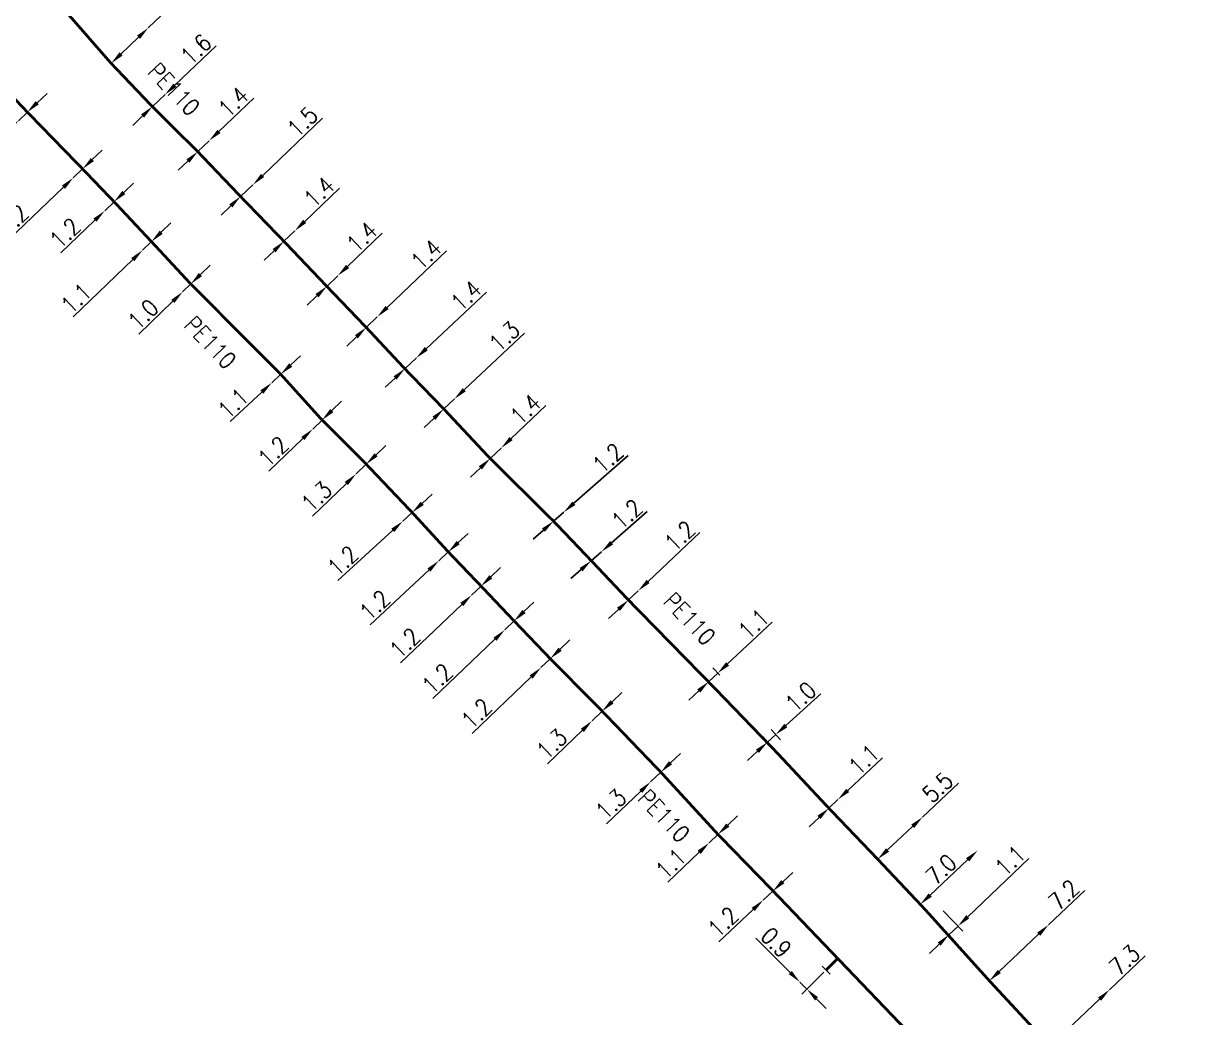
# Model space of a CAD drawing. Header units: millimetres. Extents: x 160996 to 162003, y 120996 to 122000.
# Drawn here: x 161635.1 to 161739.4, y 121177.6 to 121265.6 of the extents above; entities that cross this region are included whole.
import ezdxf
from ezdxf.enums import TextEntityAlignment as Align

# ---------------------------------------------------------------- set-up
doc = ezdxf.new("R2010")
doc.units = ezdxf.units.MM
doc.header["$PDMODE"] = 34
doc.linetypes.add('L_25_PE', pattern=[2000, 1000, 1000])
doc.layers.get('0').update_dxf_attribs({"linetype": 'CONTINUOUS'})
doc.layers.get('Defpoints').update_dxf_attribs({"linetype": 'CONTINUOUS'})
doc.layers.add('L_150', color=1, linetype='CONTINUOUS')
doc.layers.add('L_340', color=7, linetype='CONTINUOUS')
doc.styles.get("Standard").update_dxf_attribs({"font": 'romans.shx', "width": 0.85})
doc.dimstyles.get("Standard").update_dxf_attribs({"dimtxt": 1.5, "dimasz": 1.2, "dimexe": 0.625, "dimexo": 0.625, "dimgap": 0.25, "dimtad": 1, "dimdec": 1, "dimzin": 0, "dimdsep": 46, "dimtxsty": 'Standard', "dimcen": -0.5, "dimadec": 0, "dimazin": 0, "dimtfac": 1, "dimtdec": 1, "dimtmove": 0, "dimatfit": 3, "dimfxl": 0, "dimtolj": 1, "dimtzin": 0, "dimarcsym": 0})

# ---------------------------------------------------------------- blocks, each defined once
blk = doc.blocks.new('L_340_07')
at = {"color": 0, "linetype": 'Continuous', "const_width": 0.25, "flags": 128}
blk.add_lwpolyline([(0, 0), (0.35, 0)], dxfattribs=at)
at = {"color": 0, "linetype": 'Continuous', "flags": 128}
blk.add_lwpolyline([(0.35, -0.5), (0.35, 0.5)], dxfattribs=at)
at = {"color": 0, "linetype": 'Continuous', "width": 0.75, "flags": 3}
for tag, p in [('DEF_LEG', (0.72, -3.47)), ('DEF_COUP', (0.72, -5.97)), ('DEF_TYPE', (0.72, -8.47))]:
    blk.add_attdef(tag, text='', height=1.2, dxfattribs=at).set_placement(p, align=Align.MIDDLE)
blk = doc.blocks.new('*D998')
at = {"layer": 'Defpoints', "color": 0, "linetype": 'Continuous', "transparency": 16777216}
for p in [(161666.45, 121239.67), (161666.45, 121239.67), (161665.47, 121238.73)]:
    blk.add_point(p, dxfattribs=at)
at = {"layer": 'L_150', "color": 0, "linetype": 'Continuous', "lineweight": -2, "transparency": 16777216}
for p, q in [((161667.32, 121240.5), (161672.57, 121245.52)), ((161665.47, 121238.73), (161666.45, 121239.67)), ((161666.88, 121239.22), (161666.88, 121239.22)), ((161664.61, 121237.9), (161663.74, 121237.08)), ((161665.91, 121238.28), (161665.91, 121238.28))]:
    blk.add_line(p, q, dxfattribs=at)
at = {"layer": 'L_150', "color": 0, "linetype": 'Continuous', "transparency": 16777216}
for points in [[(161667.18, 121240.64), (161667.45, 121240.35), (161666.45, 121239.67)], [(161664.47, 121238.05), (161664.74, 121237.76), (161665.47, 121238.73)]]:
    blk.add_solid(points, dxfattribs=at)
at = {"layer": 'L_150', "color": 0, "linetype": 'Continuous', "transparency": 16777216, "insert": (161670.78, 121245.19), "char_height": 1.5, "attachment_point": 5, "rotation": 43.7268}
blk.add_mtext('\\A1;1.4', dxfattribs=at)
blk = doc.blocks.new('*D999')
at = {"layer": 'Defpoints', "color": 0, "linetype": 'Continuous', "transparency": 16777216}
for p in [(161673.28, 121232.4), (161673.28, 121232.4), (161672.34, 121231.51)]:
    blk.add_point(p, dxfattribs=at)
at = {"layer": 'L_150', "color": 0, "linetype": 'Continuous', "lineweight": -2, "transparency": 16777216}
for p, q in [((161674.16, 121233.22), (161679.48, 121238.22)), ((161672.34, 121231.51), (161673.28, 121232.4)), ((161671.46, 121230.68), (161670.59, 121229.86))]:
    blk.add_line(p, q, dxfattribs=at)
at = {"layer": 'L_150', "color": 0, "linetype": 'Continuous', "transparency": 16777216}
for points in [[(161674.02, 121233.36), (161674.29, 121233.07), (161673.28, 121232.4)], [(161671.33, 121230.83), (161671.6, 121230.54), (161672.34, 121231.51)]]:
    blk.add_solid(points, dxfattribs=at)
at = {"layer": 'L_150', "color": 0, "linetype": 'Continuous', "transparency": 16777216, "insert": (161677.71, 121237.93), "char_height": 1.5, "attachment_point": 5, "rotation": 43.2389}
blk.add_mtext('\\A1;1.3', dxfattribs=at)
blk = doc.blocks.new('*D1000')
at = {"layer": 'Defpoints', "color": 0, "linetype": 'Continuous', "transparency": 16777216}
for p in [(161669.91, 121236.03), (161669.91, 121236.03), (161668.89, 121235.07)]:
    blk.add_point(p, dxfattribs=at)
at = {"layer": 'L_150', "color": 0, "linetype": 'Continuous', "lineweight": -2, "transparency": 16777216}
for p, q in [((161670.79, 121236.85), (161676.11, 121241.86)), ((161668.89, 121235.07), (161669.91, 121236.03)), ((161670.34, 121235.58), (161670.34, 121235.58)), ((161668.02, 121234.25), (161667.14, 121233.43)), ((161669.32, 121234.62), (161669.32, 121234.62))]:
    blk.add_line(p, q, dxfattribs=at)
at = {"layer": 'L_150', "color": 0, "linetype": 'Continuous', "transparency": 16777216}
for points in [[(161670.65, 121237), (161670.93, 121236.71), (161669.91, 121236.03)], [(161667.88, 121234.4), (161668.16, 121234.11), (161668.89, 121235.07)]]:
    blk.add_solid(points, dxfattribs=at)
at = {"layer": 'L_150', "color": 0, "linetype": 'Continuous', "transparency": 16777216, "insert": (161674.32, 121241.54), "char_height": 1.5, "attachment_point": 5, "rotation": 43.2238}
blk.add_mtext('\\A1;1.4', dxfattribs=at)
blk = doc.blocks.new('*D1001')
at = {"layer": 'Defpoints', "color": 0, "linetype": 'Continuous', "transparency": 16777216}
for p in [(161677.43, 121228.05), (161677.43, 121228.05), (161676.45, 121227.12)]:
    blk.add_point(p, dxfattribs=at)
at = {"layer": 'L_150', "color": 0, "linetype": 'Continuous', "lineweight": -2, "transparency": 16777216}
for p, q in [((161678.3, 121228.88), (161681.37, 121231.81)), ((161676.45, 121227.12), (161677.43, 121228.05)), ((161675.58, 121226.29), (161674.71, 121225.47))]:
    blk.add_line(p, q, dxfattribs=at)
at = {"layer": 'L_150', "color": 0, "linetype": 'Continuous', "transparency": 16777216}
for points in [[(161678.16, 121229.03), (161678.43, 121228.74), (161677.43, 121228.05)], [(161675.44, 121226.44), (161675.72, 121226.15), (161676.45, 121227.12)]]:
    blk.add_solid(points, dxfattribs=at)
at = {"layer": 'L_150', "color": 0, "linetype": 'Continuous', "transparency": 16777216, "insert": (161679.58, 121231.48), "char_height": 1.5, "attachment_point": 5, "rotation": 43.6221}
blk.add_mtext('\\A1;1.4', dxfattribs=at)
blk = doc.blocks.new('*D1002')
at = {"layer": 'Defpoints', "color": 0, "linetype": 'Continuous', "transparency": 16777216}
for p in [(161682.96, 121222.36), (161682.96, 121222.36), (161682.06, 121221.57)]:
    blk.add_point(p, dxfattribs=at)
at = {"layer": 'L_150', "color": 0, "linetype": 'Continuous', "lineweight": -2, "transparency": 16777216}
for p, q in [((161683.86, 121223.16), (161688.67, 121227.39)), ((161682.06, 121221.57), (161682.96, 121222.36)), ((161681.16, 121220.78), (161680.26, 121219.99))]:
    blk.add_line(p, q, dxfattribs=at)
at = {"layer": 'L_150', "color": 0, "linetype": 'Continuous', "transparency": 16777216}
for points in [[(161683.73, 121223.31), (161684, 121223.01), (161682.96, 121222.36)], [(161681.03, 121220.93), (161681.29, 121220.63), (161682.06, 121221.57)]]:
    blk.add_solid(points, dxfattribs=at)
at = {"layer": 'L_150', "color": 0, "linetype": 'Continuous', "transparency": 16777216, "insert": (161686.88, 121227.15), "char_height": 1.5, "attachment_point": 5, "rotation": 41.3629}
blk.add_mtext('\\A1;1.2', dxfattribs=at)
blk = doc.blocks.new('*D1003')
at = {"layer": 'Defpoints', "color": 0, "linetype": 'Continuous', "transparency": 16777216}
for p in [(161686.3, 121218.86), (161686.3, 121218.86), (161685.4, 121218.07)]:
    blk.add_point(p, dxfattribs=at)
at = {"layer": 'L_150', "color": 0, "linetype": 'Continuous', "lineweight": -2, "transparency": 16777216}
for p, q in [((161687.2, 121219.66), (161690.35, 121222.42)), ((161685.4, 121218.07), (161686.3, 121218.86)), ((161684.5, 121217.28), (161683.6, 121216.48))]:
    blk.add_line(p, q, dxfattribs=at)
at = {"layer": 'L_150', "color": 0, "linetype": 'Continuous', "transparency": 16777216}
for points in [[(161687.07, 121219.81), (161687.34, 121219.51), (161686.3, 121218.86)], [(161684.37, 121217.43), (161684.63, 121217.13), (161685.4, 121218.07)]]:
    blk.add_solid(points, dxfattribs=at)
at = {"layer": 'L_150', "color": 0, "linetype": 'Continuous', "transparency": 16777216, "insert": (161688.57, 121222.19), "char_height": 1.5, "attachment_point": 5, "rotation": 41.3629}
blk.add_mtext('\\A1;1.2', dxfattribs=at)
blk = doc.blocks.new('*D1004')
at = {"layer": 'Defpoints', "color": 0, "linetype": 'Continuous', "transparency": 16777216}
for p in [(161689.56, 121215.41), (161689.56, 121215.41), (161688.69, 121214.59)]:
    blk.add_point(p, dxfattribs=at)
at = {"layer": 'L_150', "color": 0, "linetype": 'Continuous', "lineweight": -2, "transparency": 16777216}
for p, q in [((161690.43, 121216.23), (161695.02, 121220.56)), ((161688.69, 121214.59), (161689.56, 121215.41)), ((161687.81, 121213.76), (161686.94, 121212.94))]:
    blk.add_line(p, q, dxfattribs=at)
at = {"layer": 'L_150', "color": 0, "linetype": 'Continuous', "transparency": 16777216}
for points in [[(161690.3, 121216.38), (161690.57, 121216.09), (161689.56, 121215.41)], [(161687.68, 121213.91), (161687.95, 121213.62), (161688.69, 121214.59)]]:
    blk.add_solid(points, dxfattribs=at)
at = {"layer": 'L_150', "color": 0, "linetype": 'Continuous', "transparency": 16777216, "insert": (161693.25, 121220.26), "char_height": 1.5, "attachment_point": 5, "rotation": 43.3174}
blk.add_mtext('\\A1;1.2', dxfattribs=at)
blk = doc.blocks.new('*D1005')
at = {"layer": 'Defpoints', "color": 0, "linetype": 'Continuous', "transparency": 16777216}
for p in [(161696.6, 121208.11), (161697.21, 121207.47), (161696.4, 121206.71)]:
    blk.add_point(p, dxfattribs=at)
at = {"layer": 'L_150', "color": 0, "linetype": 'Continuous', "lineweight": -2, "transparency": 16777216}
for p, q in [((161697.48, 121208.93), (161701.43, 121212.64)), ((161695.8, 121207.36), (161696.6, 121208.11)), ((161696.78, 121207.92), (161696.18, 121208.57)), ((161695.98, 121207.17), (161695.37, 121207.81)), ((161694.93, 121206.54), (161694.05, 121205.71))]:
    blk.add_line(p, q, dxfattribs=at)
at = {"layer": 'L_150', "color": 0, "linetype": 'Continuous', "transparency": 16777216}
for points in [[(161697.34, 121209.08), (161697.61, 121208.78), (161696.6, 121208.11)], [(161694.79, 121206.68), (161695.06, 121206.39), (161695.8, 121207.36)]]:
    blk.add_solid(points, dxfattribs=at)
at = {"layer": 'L_150', "color": 0, "linetype": 'Continuous', "transparency": 16777216, "insert": (161699.79, 121212.47), "char_height": 1.5, "attachment_point": 5, "rotation": 43.1789}
blk.add_mtext('\\A1;1.1', dxfattribs=at)
blk = doc.blocks.new('*D1006')
at = {"layer": 'Defpoints', "color": 0, "linetype": 'Continuous', "transparency": 16777216}
for p in [(161701.74, 121202.67), (161701.85, 121201.06), (161702.59, 121201.73)]:
    blk.add_point(p, dxfattribs=at)
at = {"layer": 'L_150', "color": 0, "linetype": 'Continuous', "lineweight": -2, "transparency": 16777216}
for p, q in [((161702.63, 121203.47), (161705.73, 121206.29)), ((161702.17, 121202.2), (161701.32, 121203.13)), ((161701.43, 121201.52), (161700.58, 121202.46)), ((161701, 121201.99), (161701.74, 121202.67)), ((161700.11, 121201.19), (161699.23, 121200.38))]:
    blk.add_line(p, q, dxfattribs=at)
at = {"layer": 'L_150', "color": 0, "linetype": 'Continuous', "transparency": 16777216}
for points in [[(161702.5, 121203.62), (161702.77, 121203.32), (161701.74, 121202.67)], [(161699.98, 121201.34), (161700.25, 121201.04), (161701, 121201.99)]]:
    blk.add_solid(points, dxfattribs=at)
at = {"layer": 'L_150', "color": 0, "linetype": 'Continuous', "transparency": 16777216, "insert": (161703.95, 121206.02), "char_height": 1.5, "attachment_point": 5, "rotation": 42.2306}
blk.add_mtext('\\A1;1.0', dxfattribs=at)
blk = doc.blocks.new('*D1007')
at = {"layer": 'Defpoints', "color": 0, "linetype": 'Continuous', "transparency": 16777216}
for p in [(161707.24, 121196.91), (161707.24, 121196.91), (161706.44, 121196.15)]:
    blk.add_point(p, dxfattribs=at)
at = {"layer": 'L_150', "color": 0, "linetype": 'Continuous', "lineweight": -2, "transparency": 16777216}
for p, q in [((161708.12, 121197.73), (161711.19, 121200.62)), ((161706.44, 121196.15), (161707.24, 121196.91)), ((161706.87, 121195.7), (161706.87, 121195.7)), ((161707.67, 121196.45), (161707.67, 121196.45)), ((161705.57, 121195.33), (161704.69, 121194.51))]:
    blk.add_line(p, q, dxfattribs=at)
at = {"layer": 'L_150', "color": 0, "linetype": 'Continuous', "transparency": 16777216}
for points in [[(161707.98, 121197.87), (161708.25, 121197.58), (161707.24, 121196.91)], [(161705.43, 121195.48), (161705.7, 121195.19), (161706.44, 121196.15)]]:
    blk.add_solid(points, dxfattribs=at)
at = {"layer": 'L_150', "color": 0, "linetype": 'Continuous', "transparency": 16777216, "insert": (161709.55, 121200.45), "char_height": 1.5, "attachment_point": 5, "rotation": 43.246}
blk.add_mtext('\\A1;1.1', dxfattribs=at)
blk = doc.blocks.new('*D1008')
at = {"layer": 'Defpoints', "color": 0, "linetype": 'Continuous', "transparency": 16777216}
for p in [(161714.74, 121195.36), (161714.74, 121195.36), (161710.77, 121191.63)]:
    blk.add_point(p, dxfattribs=at)
at = {"layer": 'L_150', "color": 0, "linetype": 'Continuous', "lineweight": -2, "transparency": 16777216}
for p, q in [((161714.74, 121195.36), (161717.92, 121198.36)), ((161711.64, 121192.45), (161713.86, 121194.54))]:
    blk.add_line(p, q, dxfattribs=at)
at = {"layer": 'L_150', "color": 0, "linetype": 'Continuous', "transparency": 16777216}
for points in [[(161713.73, 121194.69), (161714, 121194.39), (161714.74, 121195.36)], [(161711.5, 121192.6), (161711.78, 121192.3), (161710.77, 121191.63)]]:
    blk.add_solid(points, dxfattribs=at)
at = {"layer": 'L_150', "color": 0, "linetype": 'Continuous', "transparency": 16777216, "insert": (161716.08, 121198), "char_height": 1.5, "attachment_point": 5, "rotation": 43.246}
blk.add_mtext('\\A1;5.5', dxfattribs=at)
blk = doc.blocks.new('*D1009')
at = {"layer": 'Defpoints', "color": 0, "linetype": 'Continuous', "transparency": 16777216}
for p in [(161719.61, 121192.4), (161719.61, 121192.4), (161714.54, 121187.63)]:
    blk.add_point(p, dxfattribs=at)
at = {"layer": 'L_150', "color": 0, "linetype": 'Continuous', "lineweight": -2, "transparency": 16777216}
blk.add_line((161715.42, 121188.46), (161718.73, 121191.57), dxfattribs=at)
at = {"layer": 'L_150', "color": 0, "linetype": 'Continuous', "transparency": 16777216}
for points in [[(161718.59, 121191.72), (161718.87, 121191.43), (161719.61, 121192.4)], [(161715.28, 121188.6), (161715.55, 121188.31), (161714.54, 121187.63)]]:
    blk.add_solid(points, dxfattribs=at)
at = {"layer": 'L_150', "color": 0, "linetype": 'Continuous', "transparency": 16777216, "insert": (161716.39, 121190.74), "char_height": 1.5, "attachment_point": 5, "rotation": 43.246}
blk.add_mtext('\\A1;7.0', dxfattribs=at)
blk = doc.blocks.new('*D1010')
at = {"layer": 'Defpoints', "color": 0, "linetype": 'Continuous', "transparency": 16777216}
for p in [(161716.15, 121187.51), (161715.35, 121186.75), (161717.88, 121185.7)]:
    blk.add_point(p, dxfattribs=at)
at = {"layer": 'L_150', "color": 0, "linetype": 'Continuous', "lineweight": -2, "transparency": 16777216}
for p, q in [((161718.75, 121186.53), (161724.14, 121191.68)), ((161715.79, 121186.3), (161717.52, 121184.49)), ((161716.58, 121187.06), (161718.31, 121185.25)), ((161717.08, 121184.94), (161717.88, 121185.7)), ((161716.22, 121184.11), (161715.35, 121183.28))]:
    blk.add_line(p, q, dxfattribs=at)
at = {"layer": 'L_150', "color": 0, "linetype": 'Continuous', "transparency": 16777216}
for points in [[(161718.61, 121186.68), (161718.88, 121186.39), (161717.88, 121185.7)], [(161716.08, 121184.26), (161716.35, 121183.97), (161717.08, 121184.94)]]:
    blk.add_solid(points, dxfattribs=at)
at = {"layer": 'L_150', "color": 0, "linetype": 'Continuous', "transparency": 16777216, "insert": (161722.5, 121191.5), "char_height": 1.5, "attachment_point": 5, "rotation": 43.7126}
blk.add_mtext('\\A1;1.1', dxfattribs=at)
blk = doc.blocks.new('*D1011')
at = {"layer": 'Defpoints', "color": 0, "linetype": 'Continuous', "transparency": 16777216}
for p in [(161725.89, 121185.81), (161725.89, 121185.81), (161720.66, 121180.86)]:
    blk.add_point(p, dxfattribs=at)
at = {"layer": 'L_150', "color": 0, "linetype": 'Continuous', "lineweight": -2, "transparency": 16777216}
for p, q in [((161725.89, 121185.81), (161729.1, 121188.85)), ((161721.53, 121181.68), (161725.02, 121184.98))]:
    blk.add_line(p, q, dxfattribs=at)
at = {"layer": 'L_150', "color": 0, "linetype": 'Continuous', "transparency": 16777216}
for points in [[(161724.88, 121185.13), (161725.16, 121184.84), (161725.89, 121185.81)], [(161721.4, 121181.83), (161721.67, 121181.54), (161720.66, 121180.86)]]:
    blk.add_solid(points, dxfattribs=at)
at = {"layer": 'L_150', "color": 0, "linetype": 'Continuous', "transparency": 16777216, "insert": (161727.26, 121188.48), "char_height": 1.5, "attachment_point": 5, "rotation": 43.4083}
blk.add_mtext('\\A1;7.2', dxfattribs=at)
blk = doc.blocks.new('*D1012')
at = {"layer": 'Defpoints', "color": 0, "linetype": 'Continuous', "transparency": 16777216}
for p in [(161731.29, 121180.06), (161731.29, 121180.06), (161726.02, 121175.08)]:
    blk.add_point(p, dxfattribs=at)
at = {"layer": 'L_150', "color": 0, "linetype": 'Continuous', "lineweight": -2, "transparency": 16777216}
for p, q in [((161731.29, 121180.06), (161734.47, 121183.06)), ((161726.89, 121175.9), (161730.42, 121179.23))]:
    blk.add_line(p, q, dxfattribs=at)
at = {"layer": 'L_150', "color": 0, "linetype": 'Continuous', "transparency": 16777216}
for points in [[(161730.28, 121179.38), (161730.56, 121179.09), (161731.29, 121180.06)], [(161726.76, 121176.05), (161727.03, 121175.76), (161726.02, 121175.08)]]:
    blk.add_solid(points, dxfattribs=at)
at = {"layer": 'L_150', "color": 0, "linetype": 'Continuous', "transparency": 16777216, "insert": (161732.63, 121182.7), "char_height": 1.5, "attachment_point": 5, "rotation": 43.3897}
blk.add_mtext('\\A1;7.3', dxfattribs=at)
blk = doc.blocks.new('*D1064')
at = {"layer": 'Defpoints', "color": 0, "linetype": 'Continuous', "transparency": 16777216}
for p in [(161706.45, 121182.06), (161703.87, 121180.75), (161703.87, 121180.75)]:
    blk.add_point(p, dxfattribs=at)
at = {"layer": 'L_340', "color": 0, "linetype": 'Continuous', "lineweight": -2, "transparency": 16777216}
for p, q in [((161703.02, 121181.6), (161699.97, 121184.65)), ((161706.01, 121181.62), (161704.06, 121179.67)), ((161704.31, 121181.19), (161704.31, 121181.19)), ((161704.5, 121180.12), (161703.87, 121180.75)), ((161705.35, 121179.27), (161706.2, 121178.42))]:
    blk.add_line(p, q, dxfattribs=at)
at = {"layer": 'L_340', "color": 0, "linetype": 'Continuous', "transparency": 16777216}
for points in [[(161703.16, 121181.74), (161702.88, 121181.46), (161703.87, 121180.75)], [(161705.49, 121179.41), (161705.21, 121179.12), (161704.5, 121180.12)]]:
    blk.add_solid(points, dxfattribs=at)
at = {"layer": 'L_340', "color": 0, "linetype": 'Continuous', "transparency": 16777216, "insert": (161701.78, 121184.26), "char_height": 1.5, "attachment_point": 5, "rotation": 314.9569}
blk.add_mtext('\\A1;0.9', dxfattribs=at)
blk = doc.blocks.new('*D1065')
at = {"layer": 'Defpoints', "color": 0, "linetype": 'Continuous', "transparency": 16777216}
for p in [(161701.5, 121188.82), (161700.62, 121188), (161700.62, 121188)]:
    blk.add_point(p, dxfattribs=at)
at = {"layer": 'L_150', "color": 0, "linetype": 'Continuous', "lineweight": -2, "transparency": 16777216}
for p, q in [((161702.37, 121189.64), (161703.25, 121190.46)), ((161701.5, 121188.82), (161700.62, 121188)), ((161699.74, 121187.18), (161696.69, 121184.32))]:
    blk.add_line(p, q, dxfattribs=at)
at = {"layer": 'L_150', "color": 0, "linetype": 'Continuous', "transparency": 16777216}
for points in [[(161702.23, 121189.79), (161702.51, 121189.5), (161701.5, 121188.82)], [(161699.61, 121187.33), (161699.88, 121187.04), (161700.62, 121188)]]:
    blk.add_solid(points, dxfattribs=at)
at = {"layer": 'L_150', "color": 0, "linetype": 'Continuous', "transparency": 16777216, "insert": (161697.09, 121186.07), "char_height": 1.5, "attachment_point": 5, "rotation": 43.1417}
blk.add_mtext('\\A1;1.2', dxfattribs=at)
blk = doc.blocks.new('*D1066')
at = {"layer": 'Defpoints', "color": 0, "linetype": 'Continuous', "transparency": 16777216}
for p in [(161696.62, 121193.83), (161695.83, 121193.07), (161695.83, 121193.07)]:
    blk.add_point(p, dxfattribs=at)
at = {"layer": 'L_150', "color": 0, "linetype": 'Continuous', "lineweight": -2, "transparency": 16777216}
for p, q in [((161697.49, 121194.66), (161698.36, 121195.48)), ((161696.62, 121193.83), (161695.83, 121193.07)), ((161694.96, 121192.24), (161692.19, 121189.61))]:
    blk.add_line(p, q, dxfattribs=at)
at = {"layer": 'L_150', "color": 0, "linetype": 'Continuous', "transparency": 16777216}
for points in [[(161697.36, 121194.8), (161697.63, 121194.51), (161696.62, 121193.83)], [(161694.82, 121192.39), (161695.1, 121192.1), (161695.83, 121193.07)]]:
    blk.add_solid(points, dxfattribs=at)
at = {"layer": 'L_150', "color": 0, "linetype": 'Continuous', "transparency": 16777216, "insert": (161692.45, 121191.24), "char_height": 1.5, "attachment_point": 5, "rotation": 43.5764}
blk.add_mtext('\\A1;1.1', dxfattribs=at)
blk = doc.blocks.new('*D1067')
at = {"layer": 'Defpoints', "color": 0, "linetype": 'Continuous', "transparency": 16777216}
for p in [(161691.56, 121199.34), (161690.65, 121198.48), (161690.65, 121198.48)]:
    blk.add_point(p, dxfattribs=at)
at = {"layer": 'L_150', "color": 0, "linetype": 'Continuous', "lineweight": -2, "transparency": 16777216}
for p, q in [((161692.42, 121200.17), (161693.29, 121201)), ((161691.56, 121199.34), (161690.65, 121198.48)), ((161689.79, 121197.65), (161686.76, 121194.75))]:
    blk.add_line(p, q, dxfattribs=at)
at = {"layer": 'L_150', "color": 0, "linetype": 'Continuous', "transparency": 16777216}
for points in [[(161692.28, 121200.32), (161692.56, 121200.03), (161691.56, 121199.34)], [(161689.65, 121197.79), (161689.92, 121197.5), (161690.65, 121198.48)]]:
    blk.add_solid(points, dxfattribs=at)
at = {"layer": 'L_150', "color": 0, "linetype": 'Continuous', "transparency": 16777216, "insert": (161687.15, 121196.5), "char_height": 1.5, "attachment_point": 5, "rotation": 43.7715}
blk.add_mtext('\\A1;1.3', dxfattribs=at)
blk = doc.blocks.new('*D1068')
at = {"layer": 'Defpoints', "color": 0, "linetype": 'Continuous', "transparency": 16777216}
for p in [(161686.37, 121204.74), (161685.47, 121203.88), (161685.47, 121203.88)]:
    blk.add_point(p, dxfattribs=at)
at = {"layer": 'L_150', "color": 0, "linetype": 'Continuous', "lineweight": -2, "transparency": 16777216}
for p, q in [((161687.24, 121205.57), (161688.11, 121206.41)), ((161686.37, 121204.74), (161685.47, 121203.88)), ((161684.61, 121203.05), (161681.52, 121200.08))]:
    blk.add_line(p, q, dxfattribs=at)
at = {"layer": 'L_150', "color": 0, "linetype": 'Continuous', "transparency": 16777216}
for points in [[(161687.1, 121205.72), (161687.38, 121205.43), (161686.37, 121204.74)], [(161684.47, 121203.19), (161684.75, 121202.9), (161685.47, 121203.88)]]:
    blk.add_solid(points, dxfattribs=at)
at = {"layer": 'L_150', "color": 0, "linetype": 'Continuous', "transparency": 16777216, "insert": (161681.91, 121201.84), "char_height": 1.5, "attachment_point": 5, "rotation": 43.8312}
blk.add_mtext('\\A1;1.3', dxfattribs=at)
blk = doc.blocks.new('*D1069')
at = {"layer": 'Defpoints', "color": 0, "linetype": 'Continuous', "transparency": 16777216}
for p in [(161681.77, 121209.39), (161680.94, 121208.6), (161680.94, 121208.6)]:
    blk.add_point(p, dxfattribs=at)
at = {"layer": 'L_150', "color": 0, "linetype": 'Continuous', "lineweight": -2, "transparency": 16777216}
for p, q in [((161682.63, 121210.22), (161683.5, 121211.05)), ((161681.77, 121209.39), (161680.94, 121208.6)), ((161680.07, 121207.77), (161674.86, 121202.78))]:
    blk.add_line(p, q, dxfattribs=at)
at = {"layer": 'L_150', "color": 0, "linetype": 'Continuous', "transparency": 16777216}
for points in [[(161682.5, 121210.37), (161682.77, 121210.08), (161681.77, 121209.39)], [(161679.93, 121207.91), (161680.21, 121207.62), (161680.94, 121208.6)]]:
    blk.add_solid(points, dxfattribs=at)
at = {"layer": 'L_150', "color": 0, "linetype": 'Continuous', "transparency": 16777216, "insert": (161675.25, 121204.53), "char_height": 1.5, "attachment_point": 5, "rotation": 43.7862}
blk.add_mtext('\\A1;1.2', dxfattribs=at)
blk = doc.blocks.new('*D1070')
at = {"layer": 'Defpoints', "color": 0, "linetype": 'Continuous', "transparency": 16777216}
for p in [(161678.57, 121212.73), (161677.74, 121211.94), (161677.74, 121211.94)]:
    blk.add_point(p, dxfattribs=at)
at = {"layer": 'L_150', "color": 0, "linetype": 'Continuous', "lineweight": -2, "transparency": 16777216}
for p, q in [((161679.44, 121213.56), (161680.31, 121214.39)), ((161678.57, 121212.73), (161677.74, 121211.94)), ((161676.87, 121211.11), (161671.37, 121205.86))]:
    blk.add_line(p, q, dxfattribs=at)
at = {"layer": 'L_150', "color": 0, "linetype": 'Continuous', "transparency": 16777216}
for points in [[(161679.3, 121213.71), (161679.58, 121213.42), (161678.57, 121212.73)], [(161676.74, 121211.26), (161677.01, 121210.97), (161677.74, 121211.94)]]:
    blk.add_solid(points, dxfattribs=at)
at = {"layer": 'L_150', "color": 0, "linetype": 'Continuous', "transparency": 16777216, "insert": (161671.77, 121207.62), "char_height": 1.5, "attachment_point": 5, "rotation": 43.661}
blk.add_mtext('\\A1;1.2', dxfattribs=at)
blk = doc.blocks.new('*D1071')
at = {"layer": 'Defpoints', "color": 0, "linetype": 'Continuous', "transparency": 16777216}
for p in [(161675.64, 121215.82), (161674.8, 121215.02), (161674.8, 121215.02)]:
    blk.add_point(p, dxfattribs=at)
at = {"layer": 'L_150', "color": 0, "linetype": 'Continuous', "lineweight": -2, "transparency": 16777216}
for p, q in [((161676.51, 121216.65), (161677.37, 121217.47)), ((161675.64, 121215.82), (161674.8, 121215.02)), ((161673.94, 121214.2), (161668.51, 121209.02))]:
    blk.add_line(p, q, dxfattribs=at)
at = {"layer": 'L_150', "color": 0, "linetype": 'Continuous', "transparency": 16777216}
for points in [[(161676.37, 121216.79), (161676.64, 121216.5), (161675.64, 121215.82)], [(161673.8, 121214.34), (161674.07, 121214.05), (161674.8, 121215.02)]]:
    blk.add_solid(points, dxfattribs=at)
at = {"layer": 'L_150', "color": 0, "linetype": 'Continuous', "transparency": 16777216, "insert": (161668.9, 121210.78), "char_height": 1.5, "attachment_point": 5, "rotation": 43.6271}
blk.add_mtext('\\A1;1.2', dxfattribs=at)
blk = doc.blocks.new('*D1072')
at = {"layer": 'Defpoints', "color": 0, "linetype": 'Continuous', "transparency": 16777216}
for p in [(161672.74, 121218.85), (161671.9, 121218.07), (161671.9, 121218.07)]:
    blk.add_point(p, dxfattribs=at)
at = {"layer": 'L_150', "color": 0, "linetype": 'Continuous', "lineweight": -2, "transparency": 16777216}
for p, q in [((161673.62, 121219.67), (161674.5, 121220.49)), ((161672.74, 121218.85), (161671.9, 121218.07)), ((161671.03, 121217.25), (161665.82, 121212.38))]:
    blk.add_line(p, q, dxfattribs=at)
at = {"layer": 'L_150', "color": 0, "linetype": 'Continuous', "transparency": 16777216}
for points in [[(161673.48, 121219.82), (161673.76, 121219.53), (161672.74, 121218.85)], [(161670.89, 121217.39), (161671.16, 121217.1), (161671.9, 121218.07)]]:
    blk.add_solid(points, dxfattribs=at)
at = {"layer": 'L_150', "color": 0, "linetype": 'Continuous', "transparency": 16777216, "insert": (161666.23, 121214.13), "char_height": 1.5, "attachment_point": 5, "rotation": 43.0795}
blk.add_mtext('\\A1;1.2', dxfattribs=at)
blk = doc.blocks.new('*D1073')
at = {"layer": 'Defpoints', "color": 0, "linetype": 'Continuous', "transparency": 16777216}
for p in [(161669.54, 121222.34), (161668.7, 121221.56), (161668.7, 121221.56)]:
    blk.add_point(p, dxfattribs=at)
at = {"layer": 'L_150', "color": 0, "linetype": 'Continuous', "lineweight": -2, "transparency": 16777216}
for p, q in [((161670.43, 121223.15), (161671.31, 121223.96)), ((161669.54, 121222.34), (161668.7, 121221.56)), ((161667.81, 121220.75), (161662.97, 121216.31))]:
    blk.add_line(p, q, dxfattribs=at)
at = {"layer": 'L_150', "color": 0, "linetype": 'Continuous', "transparency": 16777216}
for points in [[(161670.29, 121223.3), (161670.56, 121223), (161669.54, 121222.34)], [(161667.68, 121220.9), (161667.95, 121220.6), (161668.7, 121221.56)]]:
    blk.add_solid(points, dxfattribs=at)
at = {"layer": 'L_150', "color": 0, "linetype": 'Continuous', "transparency": 16777216, "insert": (161663.4, 121218.06), "char_height": 1.5, "attachment_point": 5, "rotation": 42.5157}
blk.add_mtext('\\A1;1.2', dxfattribs=at)
blk = doc.blocks.new('*D1074')
at = {"layer": 'Defpoints', "color": 0, "linetype": 'Continuous', "transparency": 16777216}
for p in [(161665.47, 121226.62), (161664.57, 121225.75), (161664.57, 121225.75)]:
    blk.add_point(p, dxfattribs=at)
at = {"layer": 'L_150', "color": 0, "linetype": 'Continuous', "lineweight": -2, "transparency": 16777216}
for p, q in [((161666.34, 121227.45), (161667.2, 121228.28)), ((161665.47, 121226.62), (161664.57, 121225.75)), ((161663.71, 121224.92), (161660.7, 121222.01))]:
    blk.add_line(p, q, dxfattribs=at)
at = {"layer": 'L_150', "color": 0, "linetype": 'Continuous', "transparency": 16777216}
for points in [[(161666.2, 121227.59), (161666.48, 121227.31), (161665.47, 121226.62)], [(161663.57, 121225.06), (161663.85, 121224.77), (161664.57, 121225.75)]]:
    blk.add_solid(points, dxfattribs=at)
at = {"layer": 'L_150', "color": 0, "linetype": 'Continuous', "transparency": 16777216, "insert": (161661.08, 121223.76), "char_height": 1.5, "attachment_point": 5, "rotation": 43.9764}
blk.add_mtext('\\A1;1.3', dxfattribs=at)
blk = doc.blocks.new('*D1075')
at = {"layer": 'Defpoints', "color": 0, "linetype": 'Continuous', "transparency": 16777216}
for p in [(161661.56, 121230.53), (161660.73, 121229.73), (161660.73, 121229.73)]:
    blk.add_point(p, dxfattribs=at)
at = {"layer": 'L_150', "color": 0, "linetype": 'Continuous', "lineweight": -2, "transparency": 16777216}
for p, q in [((161662.42, 121231.37), (161663.28, 121232.2)), ((161661.56, 121230.53), (161660.73, 121229.73)), ((161659.87, 121228.9), (161656.85, 121225.99))]:
    blk.add_line(p, q, dxfattribs=at)
at = {"layer": 'L_150', "color": 0, "linetype": 'Continuous', "transparency": 16777216}
for points in [[(161662.28, 121231.51), (161662.56, 121231.22), (161661.56, 121230.53)], [(161659.73, 121229.04), (161660, 121228.76), (161660.73, 121229.73)]]:
    blk.add_solid(points, dxfattribs=at)
at = {"layer": 'L_150', "color": 0, "linetype": 'Continuous', "transparency": 16777216, "insert": (161657.23, 121227.75), "char_height": 1.5, "attachment_point": 5, "rotation": 43.9764}
blk.add_mtext('\\A1;1.2', dxfattribs=at)
blk = doc.blocks.new('*D1076')
at = {"layer": 'Defpoints', "color": 0, "linetype": 'Continuous', "transparency": 16777216}
for p in [(161657.9, 121234.58), (161657.1, 121233.83), (161657.1, 121233.83)]:
    blk.add_point(p, dxfattribs=at)
at = {"layer": 'L_150', "color": 0, "linetype": 'Continuous', "lineweight": -2, "transparency": 16777216}
for p, q in [((161658.77, 121235.4), (161659.65, 121236.22)), ((161657.9, 121234.58), (161657.1, 121233.83)), ((161656.22, 121233), (161653.43, 121230.39))]:
    blk.add_line(p, q, dxfattribs=at)
at = {"layer": 'L_150', "color": 0, "linetype": 'Continuous', "transparency": 16777216}
for points in [[(161658.64, 121235.55), (161658.91, 121235.25), (161657.9, 121234.58)], [(161656.08, 121233.15), (161656.36, 121232.86), (161657.1, 121233.83)]]:
    blk.add_solid(points, dxfattribs=at)
at = {"layer": 'L_150', "color": 0, "linetype": 'Continuous', "transparency": 16777216, "insert": (161653.7, 121232.01), "char_height": 1.5, "attachment_point": 5, "rotation": 43.1991}
blk.add_mtext('\\A1;1.1', dxfattribs=at)
blk = doc.blocks.new('*D1108')
at = {"layer": 'Defpoints', "color": 0, "linetype": 'Continuous', "transparency": 16777216}
for p in [(161646.17, 121265.27), (161646.17, 121265.27), (161642.88, 121262.12)]:
    blk.add_point(p, dxfattribs=at)
at = {"layer": 'L_150', "color": 0, "linetype": 'Continuous', "lineweight": -2, "transparency": 16777216}
for p, q in [((161646.17, 121265.27), (161649.33, 121268.29)), ((161643.75, 121262.95), (161645.3, 121264.44))]:
    blk.add_line(p, q, dxfattribs=at)
at = {"layer": 'L_150', "color": 0, "linetype": 'Continuous', "transparency": 16777216}
for points in [[(161645.17, 121264.58), (161645.44, 121264.29), (161646.17, 121265.27)], [(161643.61, 121263.1), (161643.89, 121262.81), (161642.88, 121262.12)]]:
    blk.add_solid(points, dxfattribs=at)
at = {"layer": 'L_150', "color": 0, "linetype": 'Continuous', "transparency": 16777216, "insert": (161647.49, 121267.92), "char_height": 1.5, "attachment_point": 5, "rotation": 43.7427}
blk.add_mtext('\\A1;4.6', dxfattribs=at)
blk = doc.blocks.new('*D1109')
at = {"layer": 'Defpoints', "color": 0, "linetype": 'Continuous', "transparency": 16777216}
for p in [(161647.66, 121259.36), (161647.66, 121259.36), (161646.53, 121258.29)]:
    blk.add_point(p, dxfattribs=at)
at = {"layer": 'L_150', "color": 0, "linetype": 'Continuous', "lineweight": -2, "transparency": 16777216}
for p, q in [((161648.52, 121260.19), (161652.18, 121263.68)), ((161646.53, 121258.29), (161647.66, 121259.36)), ((161645.67, 121257.46), (161644.8, 121256.63))]:
    blk.add_line(p, q, dxfattribs=at)
at = {"layer": 'L_150', "color": 0, "linetype": 'Continuous', "transparency": 16777216}
for points in [[(161648.39, 121260.33), (161648.66, 121260.04), (161647.66, 121259.36)], [(161645.53, 121257.61), (161645.8, 121257.32), (161646.53, 121258.29)]]:
    blk.add_solid(points, dxfattribs=at)
at = {"layer": 'L_150', "color": 0, "linetype": 'Continuous', "transparency": 16777216, "insert": (161650.4, 121263.37), "char_height": 1.5, "attachment_point": 5, "rotation": 43.6747}
blk.add_mtext('\\A1;1.6', dxfattribs=at)
blk = doc.blocks.new('*D1110')
at = {"layer": 'Defpoints', "color": 0, "linetype": 'Continuous', "transparency": 16777216}
for p in [(161651.56, 121255.27), (161651.56, 121255.27), (161650.55, 121254.3)]:
    blk.add_point(p, dxfattribs=at)
at = {"layer": 'L_150', "color": 0, "linetype": 'Continuous', "lineweight": -2, "transparency": 16777216}
for p, q in [((161652.43, 121256.1), (161655.51, 121259.03)), ((161650.55, 121254.3), (161651.56, 121255.27)), ((161649.68, 121253.47), (161648.81, 121252.65))]:
    blk.add_line(p, q, dxfattribs=at)
at = {"layer": 'L_150', "color": 0, "linetype": 'Continuous', "transparency": 16777216}
for points in [[(161652.29, 121256.24), (161652.57, 121255.95), (161651.56, 121255.27)], [(161649.54, 121253.62), (161649.82, 121253.33), (161650.55, 121254.3)]]:
    blk.add_solid(points, dxfattribs=at)
at = {"layer": 'L_150', "color": 0, "linetype": 'Continuous', "transparency": 16777216, "insert": (161653.71, 121258.7), "char_height": 1.5, "attachment_point": 5, "rotation": 43.6328}
blk.add_mtext('\\A1;1.4', dxfattribs=at)
blk = doc.blocks.new('*D1111')
at = {"layer": 'Defpoints', "color": 0, "linetype": 'Continuous', "transparency": 16777216}
for p in [(161655.43, 121251.36), (161655.43, 121251.36), (161654.34, 121250.33)]:
    blk.add_point(p, dxfattribs=at)
at = {"layer": 'L_150', "color": 0, "linetype": 'Continuous', "lineweight": -2, "transparency": 16777216}
for p, q in [((161656.3, 121252.19), (161661.6, 121257.26)), ((161654.34, 121250.33), (161655.43, 121251.36)), ((161654.78, 121249.87), (161654.78, 121249.87)), ((161653.48, 121249.5), (161652.61, 121248.67))]:
    blk.add_line(p, q, dxfattribs=at)
at = {"layer": 'L_150', "color": 0, "linetype": 'Continuous', "transparency": 16777216}
for points in [[(161656.16, 121252.34), (161656.43, 121252.05), (161655.43, 121251.36)], [(161653.34, 121249.64), (161653.61, 121249.35), (161654.34, 121250.33)]]:
    blk.add_solid(points, dxfattribs=at)
at = {"layer": 'L_150', "color": 0, "linetype": 'Continuous', "transparency": 16777216, "insert": (161659.83, 121256.95), "char_height": 1.5, "attachment_point": 5, "rotation": 43.6877}
blk.add_mtext('\\A1;1.5', dxfattribs=at)
blk = doc.blocks.new('*D1112')
at = {"layer": 'Defpoints', "color": 0, "linetype": 'Continuous', "transparency": 16777216}
for p in [(161659.15, 121247.29), (161659.15, 121247.29), (161658.18, 121246.36)]:
    blk.add_point(p, dxfattribs=at)
at = {"layer": 'L_150', "color": 0, "linetype": 'Continuous', "lineweight": -2, "transparency": 16777216}
for p, q in [((161660.02, 121248.12), (161663.09, 121251.06)), ((161658.18, 121246.36), (161659.15, 121247.29)), ((161657.31, 121245.53), (161656.44, 121244.7))]:
    blk.add_line(p, q, dxfattribs=at)
at = {"layer": 'L_150', "color": 0, "linetype": 'Continuous', "transparency": 16777216}
for points in [[(161659.88, 121248.27), (161660.16, 121247.98), (161659.15, 121247.29)], [(161657.17, 121245.67), (161657.45, 121245.38), (161658.18, 121246.36)]]:
    blk.add_solid(points, dxfattribs=at)
at = {"layer": 'L_150', "color": 0, "linetype": 'Continuous', "transparency": 16777216, "insert": (161661.3, 121250.73), "char_height": 1.5, "attachment_point": 5, "rotation": 43.7316}
blk.add_mtext('\\A1;1.4', dxfattribs=at)
blk = doc.blocks.new('*D1113')
at = {"layer": 'Defpoints', "color": 0, "linetype": 'Continuous', "transparency": 16777216}
for p in [(161662.95, 121243.31), (161662.95, 121243.31), (161661.98, 121242.37)]:
    blk.add_point(p, dxfattribs=at)
at = {"layer": 'L_150', "color": 0, "linetype": 'Continuous', "lineweight": -2, "transparency": 16777216}
for p, q in [((161663.82, 121244.14), (161666.89, 121247.08)), ((161661.98, 121242.37), (161662.95, 121243.31)), ((161661.11, 121241.54), (161660.25, 121240.71))]:
    blk.add_line(p, q, dxfattribs=at)
at = {"layer": 'L_150', "color": 0, "linetype": 'Continuous', "transparency": 16777216}
for points in [[(161663.68, 121244.28), (161663.96, 121243.99), (161662.95, 121243.31)], [(161660.97, 121241.69), (161661.25, 121241.4), (161661.98, 121242.37)]]:
    blk.add_solid(points, dxfattribs=at)
at = {"layer": 'L_150', "color": 0, "linetype": 'Continuous', "transparency": 16777216, "insert": (161665.1, 121246.74), "char_height": 1.5, "attachment_point": 5, "rotation": 43.7494}
blk.add_mtext('\\A1;1.4', dxfattribs=at)
blk = doc.blocks.new('*D1114')
at = {"layer": 'Defpoints', "color": 0, "linetype": 'Continuous', "transparency": 16777216}
for p in [(161649.93, 121242.58), (161649.21, 121241.88), (161649.21, 121241.88)]:
    blk.add_point(p, dxfattribs=at)
at = {"layer": 'L_150', "color": 0, "linetype": 'Continuous', "lineweight": -2, "transparency": 16777216}
for p, q in [((161650.79, 121243.41), (161651.65, 121244.25)), ((161649.93, 121242.58), (161649.21, 121241.88)), ((161648.35, 121241.05), (161645.34, 121238.13))]:
    blk.add_line(p, q, dxfattribs=at)
at = {"layer": 'L_150', "color": 0, "linetype": 'Continuous', "transparency": 16777216}
for points in [[(161650.65, 121243.56), (161650.93, 121243.27), (161649.93, 121242.58)], [(161648.21, 121241.19), (161648.49, 121240.9), (161649.21, 121241.88)]]:
    blk.add_solid(points, dxfattribs=at)
at = {"layer": 'L_150', "color": 0, "linetype": 'Continuous', "transparency": 16777216, "insert": (161645.72, 121239.89), "char_height": 1.5, "attachment_point": 5, "rotation": 44.1522}
blk.add_mtext('\\A1;1.0', dxfattribs=at)
blk = doc.blocks.new('*D1115')
at = {"layer": 'Defpoints', "color": 0, "linetype": 'Continuous', "transparency": 16777216}
for p in [(161646.45, 121246.33), (161645.66, 121245.57), (161645.66, 121245.57)]:
    blk.add_point(p, dxfattribs=at)
at = {"layer": 'L_150', "color": 0, "linetype": 'Continuous', "lineweight": -2, "transparency": 16777216}
for p, q in [((161647.31, 121247.17), (161648.18, 121248)), ((161646.45, 121246.33), (161645.66, 121245.57)), ((161646.88, 121245.88), (161646.88, 121245.88)), ((161644.79, 121244.74), (161639.53, 121239.67)), ((161646.09, 121245.12), (161646.09, 121245.12))]:
    blk.add_line(p, q, dxfattribs=at)
at = {"layer": 'L_150', "color": 0, "linetype": 'Continuous', "transparency": 16777216}
for points in [[(161647.18, 121247.31), (161647.45, 121247.02), (161646.45, 121246.33)], [(161644.65, 121244.88), (161644.93, 121244.59), (161645.66, 121245.57)]]:
    blk.add_solid(points, dxfattribs=at)
at = {"layer": 'L_150', "color": 0, "linetype": 'Continuous', "transparency": 16777216, "insert": (161639.78, 121241.3), "char_height": 1.5, "attachment_point": 5, "rotation": 43.9088}
blk.add_mtext('\\A1;1.1', dxfattribs=at)
blk = doc.blocks.new('*D1116')
at = {"layer": 'Defpoints', "color": 0, "linetype": 'Continuous', "transparency": 16777216}
for p in [(161643.14, 121249.86), (161642.31, 121249.06), (161642.31, 121249.06)]:
    blk.add_point(p, dxfattribs=at)
at = {"layer": 'L_150', "color": 0, "linetype": 'Continuous', "lineweight": -2, "transparency": 16777216}
for p, q in [((161644.01, 121250.69), (161644.87, 121251.52)), ((161643.14, 121249.86), (161642.31, 121249.06)), ((161641.44, 121248.23), (161638.42, 121245.33))]:
    blk.add_line(p, q, dxfattribs=at)
at = {"layer": 'L_150', "color": 0, "linetype": 'Continuous', "transparency": 16777216}
for points in [[(161643.87, 121250.83), (161644.14, 121250.54), (161643.14, 121249.86)], [(161641.3, 121248.37), (161641.58, 121248.09), (161642.31, 121249.06)]]:
    blk.add_solid(points, dxfattribs=at)
at = {"layer": 'L_150', "color": 0, "linetype": 'Continuous', "transparency": 16777216, "insert": (161638.8, 121247.09), "char_height": 1.5, "attachment_point": 5, "rotation": 43.7756}
blk.add_mtext('\\A1;1.2', dxfattribs=at)
blk = doc.blocks.new('*D1117')
at = {"layer": 'Defpoints', "color": 0, "linetype": 'Continuous', "transparency": 16777216}
for p in [(161635.46, 121257.8), (161634.67, 121257.04), (161634.67, 121257.04)]:
    blk.add_point(p, dxfattribs=at)
at = {"layer": 'L_150', "color": 0, "linetype": 'Continuous', "lineweight": -2, "transparency": 16777216}
for p, q in [((161636.33, 121258.63), (161637.2, 121259.46)), ((161635.46, 121257.8), (161634.67, 121257.04)), ((161633.8, 121256.22), (161631.03, 121253.57))]:
    blk.add_line(p, q, dxfattribs=at)
at = {"layer": 'L_150', "color": 0, "linetype": 'Continuous', "transparency": 16777216}
for points in [[(161636.19, 121258.78), (161636.47, 121258.49), (161635.46, 121257.8)], [(161633.66, 121256.36), (161633.94, 121256.07), (161634.67, 121257.04)]]:
    blk.add_solid(points, dxfattribs=at)
at = {"layer": 'L_150', "color": 0, "linetype": 'Continuous', "transparency": 16777216, "insert": (161631.29, 121255.2), "char_height": 1.5, "attachment_point": 5, "rotation": 43.6959}
blk.add_mtext('\\A1;1.1', dxfattribs=at)
blk = doc.blocks.new('*D1118')
at = {"layer": 'Defpoints', "color": 0, "linetype": 'Continuous', "transparency": 16777216}
for p in [(161639.52, 121251.98), (161639.52, 121251.98), (161640.35, 121252.77)]:
    blk.add_point(p, dxfattribs=at)
at = {"layer": 'L_150', "color": 0, "linetype": 'Continuous', "lineweight": -2, "transparency": 16777216}
for p, q in [((161641.21, 121253.6), (161642.08, 121254.43)), ((161640.35, 121252.77), (161639.52, 121251.98)), ((161638.65, 121251.15), (161633.82, 121246.52))]:
    blk.add_line(p, q, dxfattribs=at)
at = {"layer": 'L_150', "color": 0, "linetype": 'Continuous', "transparency": 16777216}
for points in [[(161641.08, 121253.74), (161641.35, 121253.46), (161640.35, 121252.77)], [(161638.51, 121251.29), (161638.79, 121251), (161639.52, 121251.98)]]:
    blk.add_solid(points, dxfattribs=at)
at = {"layer": 'L_150', "color": 0, "linetype": 'Continuous', "transparency": 16777216, "insert": (161634.2, 121248.27), "char_height": 1.5, "attachment_point": 5, "rotation": 43.7573}
blk.add_mtext('\\A1;1.2', dxfattribs=at)

msp = doc.modelspace()

# ---------------------------------------------------------------- linework, layer by layer
at = {"layer": 'L_150', "linetype": 'L_25_PE', "const_width": 0.25, "flags": 128}
for points in [[(161913.23, 121044.8), (161905.37, 121040.33), (161898.19, 121036.21), (161892.51, 121032.86), (161885.09, 121028.87), (161882.13, 121026.87), (161876.16, 121022.85), (161873.37, 121023.27), (161871, 121023.63), (161867.38, 121027.49), (161866.23, 121028.95), (161865.74, 121029.53), (161850.29, 121045.14), (161850.29, 121045.14), (161850.29, 121045.14), (161844.75, 121050.9), (161840.95, 121054.88), (161837.18, 121058.89), (161833.31, 121063.06), (161829.04, 121067.05), (161829.04, 121067.05), (161824.07, 121072.43), (161821.3, 121075.29), (161821.3, 121075.29), (161811.81, 121084.66), (161807.58, 121089.37), (161803.54, 121093.85), (161799.09, 121098.86), (161794.48, 121103.77), (161786.58, 121112.03), (161782.32, 121116.26), (161777.41, 121121.45), (161773.3, 121125.76), (161768.29, 121130.92), (161763.27, 121136.3), (161759.97, 121139.76), (161755.06, 121144.76), (161750.88, 121149.94), (161747.78, 121152.73), (161743.62, 121157.03), (161739.45, 121161.34), (161735.24, 121165.79), (161731.05, 121169.96), (161726.02, 121175.08), (161720.66, 121180.86), (161715.35, 121186.75), (161714.54, 121187.63), (161710.77, 121191.63), (161706.44, 121196.15), (161701.85, 121201.06), (161696.4, 121206.71), (161688.69, 121214.59), (161685.4, 121218.07), (161682.06, 121221.57), (161676.45, 121227.12), (161672.34, 121231.51), (161668.89, 121235.07), (161665.47, 121238.73), (161661.98, 121242.37), (161658.18, 121246.36), (161654.34, 121250.33), (161650.55, 121254.3), (161646.53, 121258.29), (161642.88, 121262.12), (161639.28, 121266.24), (161635.4, 121270.21), (161631.72, 121274.31), (161629.01, 121276.27), (161624.19, 121282.3), (161620.41, 121286.43), (161619.65, 121287.36), (161616.89, 121290.74), (161613.56, 121295.1), (161610.36, 121299.58), (161607.25, 121304.11), (161604.03, 121308.67), (161601.22, 121313.48), (161598.62, 121318.49), (161595.98, 121323.06), (161594.95, 121324.79), (161593.1, 121327.77), (161590.36, 121332.49), (161589.68, 121333.6), (161586.98, 121336.9), (161586.88, 121337.08)], [(161837.08, 121000), (161839, 121001.2), (161847.89, 121006.76), (161860.76, 121015.35), (161861.98, 121016.16), (161862, 121018.1), (161862.04, 121020.81), (161860.26, 121022.69), (161859.58, 121023.42), (161845.52, 121037.75), (161845.52, 121037.75), (161843.87, 121039.33), (161840.37, 121043.23), (161836.92, 121046.79), (161828.22, 121055.94), (161823.86, 121060.44), (161820.4, 121063.94), (161816.85, 121067.72), (161807.92, 121077.29), (161802.85, 121082.52), (161799.02, 121086.47), (161791.45, 121094.41), (161787.8, 121098.3), (161780.27, 121106.23), (161775.61, 121111.5), (161771.28, 121115.96), (161765.53, 121121.73), (161759.58, 121128.5), (161756.2, 121131.67), (161750.71, 121137.37), (161746.2, 121142.05), (161740.71, 121147.85), (161734.25, 121154.47), (161731.84, 121157.23), (161725.67, 121163.68), (161715.21, 121174.5), (161715.21, 121174.5), (161701.5, 121188.82), (161701.5, 121188.82), (161696.62, 121193.83), (161691.56, 121199.34), (161686.37, 121204.74), (161681.77, 121209.39), (161678.57, 121212.73), (161675.64, 121215.82), (161672.74, 121218.85), (161669.54, 121222.34), (161665.47, 121226.62), (161661.56, 121230.53), (161657.9, 121234.58), (161649.93, 121242.58), (161646.45, 121246.33), (161643.14, 121249.86), (161640.35, 121252.77), (161635.46, 121257.8), (161628.39, 121265.24), (161625.38, 121268.56), (161622.53, 121272.88), (161612.78, 121281.74), (161612.6, 121281.97), (161610.4, 121284.71)], [(161706.45, 121182.06), (161707.23, 121182.84)]]:
    msp.add_lwpolyline(points, dxfattribs=at)

# ---------------------------------------------------------------- block references
at = {"layer": 'L_340', "rotation": 224.9568586883449}
msp.add_blockref('L_340_07', (161706.45, 121182.06), dxfattribs=at)

# ---------------------------------------------------------------- texts
at = {"layer": 'L_150', "linetype": 'Continuous', "width": 0.85}
for p in [(161646.01, 121261.29), (161649.23, 121238.86), (161691.67, 121214.39), (161689.41, 121196.92)]:
    msp.add_text('PE110', height=1.5, rotation=313.5762, dxfattribs=at).set_placement(p)

# ---------------------------------------------------------------- dimensions: what is measured, and where the dimension line sits
at = {"layer": 'L_150', "linetype": 'Continuous'}
for base, p1, p2, angle, picture, middle in [((161646.1706, 121265.2682), (161642.8834435, 121262.122234), (161646.1706, 121265.2682), 223.7427061, '*D1108', (161648.1831448, 121267.1943016)), ((161647.6553, 121259.3602), (161646.5342, 121258.2898), (161647.6553, 121259.3602), 223.6747, '*D1109', (161651.0941, 121262.6435)), ((161651.56, 121255.27), (161650.55, 121254.3), (161651.56, 121255.27), 223.6328, '*D1110', (161654.4, 121257.98)), ((161634.67, 121257.04), (161635.46, 121257.8), (161634.67, 121257.04), 43.6959, '*D1117', (161631.98, 121254.48)), ((161655.43, 121251.36), (161654.34, 121250.33), (161655.43, 121251.36), 223.6877, '*D1111', (161660.52, 121256.23)), ((161639.5172, 121251.9751), (161640.3478, 121252.7704), (161639.5172, 121251.9751), 43.7573, '*D1118', (161634.8946, 121247.5488)), ((161659.1509, 121247.2918), (161658.1754, 121246.3586), (161659.1509, 121247.2918), 223.7316, '*D1112', (161661.9871, 121250.0051)), ((161642.31, 121249.06), (161643.14, 121249.86), (161642.31, 121249.06), 43.7756, '*D1116', (161639.5, 121246.37)), ((161645.66, 121245.57), (161646.45, 121246.33), (161645.66, 121245.57), 43.9088, '*D1115', (161640.47, 121240.58)), ((161662.95, 121243.31), (161661.98, 121242.37), (161662.95, 121243.31), 223.7494, '*D1113', (161665.79, 121246.02)), ((161666.45, 121239.67), (161665.47, 121238.73), (161666.45, 121239.67), 223.7268, '*D998', (161671.47, 121244.47)), ((161649.21, 121241.88), (161649.93, 121242.58), (161649.21, 121241.88), 44.1522, '*D1114', (161646.41, 121239.17)), ((161669.91, 121236.03), (161668.89, 121235.07), (161669.91, 121236.03), 223.2238, '*D1000', (161675, 121240.81)), ((161673.28, 121232.4), (161672.34, 121231.51), (161673.28, 121232.4), 223.2389, '*D999', (161678.39, 121237.2)), ((161657.1, 121233.83), (161657.9, 121234.58), (161657.1, 121233.83), 43.1991, '*D1076', (161654.39, 121231.28)), ((161677.4278, 121228.053), (161676.4505, 121227.1216), (161677.4278, 121228.053), 223.6221, '*D1001', (161680.2691, 121230.7609)), ((161660.729, 121229.7342), (161661.55657, 121230.532716), (161660.729, 121229.7342), 43.976408, '*D1075', (161657.926315, 121227.029908)), ((161664.5741, 121225.7492), (161665.47363, 121226.61715), (161664.5741, 121225.7492), 43.97641, '*D1074', (161661.77141, 121223.04491)), ((161682.96, 121222.36), (161682.06, 121221.57), (161682.96, 121222.36), 221.3629, '*D1002', (161687.54, 121226.4)), ((161668.6973, 121221.5624), (161669.545, 121222.3396), (161668.6973, 121221.5624), 42.5157, '*D1073', (161664.0723, 121217.3221)), ((161686.3, 121218.86), (161685.4, 121218.07), (161686.3, 121218.86), 221.3629, '*D1003', (161689.23, 121221.44)), ((161689.56, 121215.41), (161688.69, 121214.59), (161689.56, 121215.41), 223.3174, '*D1004', (161693.94, 121219.54)), ((161671.9, 121218.07), (161672.74, 121218.85), (161671.9, 121218.07), 43.0795, '*D1072', (161666.92, 121213.4)), ((161674.8, 121215.02), (161675.64, 121215.82), (161674.8, 121215.02), 43.6271, '*D1071', (161669.59, 121210.05)), ((161677.7415, 121211.9407), (161678.5735, 121212.7346), (161677.7415, 121211.9407), 43.661, '*D1070', (161672.4556, 121206.8963)), ((161696.6, 121208.11), (161696.4, 121206.71), (161697.21, 121207.47), 223.1789, '*D1005', (161700.47, 121211.74)), ((161680.94, 121208.6), (161681.77, 121209.39), (161680.94, 121208.6), 43.7862, '*D1069', (161675.94, 121203.81)), ((161701.74, 121202.67), (161701.85, 121201.06), (161702.59, 121201.73), 222.2306, '*D1006', (161704.63, 121205.28)), ((161685.4731, 121203.878), (161686.3748, 121204.7437), (161685.4731, 121203.878), 43.8312, '*D1068', (161682.6003, 121201.1201)), ((161707.24, 121196.91), (161706.44, 121196.15), (161707.24, 121196.91), 223.246, '*D1007', (161710.23, 121199.72)), ((161690.65, 121198.48), (161691.56, 121199.34), (161690.65, 121198.48), 43.7715, '*D1067', (161687.84, 121195.78)), ((161714.7367, 121195.3618), (161710.7668, 121191.6278), (161714.7367, 121195.3618), 223.246, '*D1008', (161716.7659, 121197.2704)), ((161695.83, 121193.07), (161696.62, 121193.83), (161695.83, 121193.07), 43.5764, '*D1066', (161693.14, 121190.51)), ((161717.88, 121185.7), (161715.35, 121186.75), (161716.15, 121187.51), 223.7126, '*D1010', (161723.19, 121190.78)), ((161719.605, 121192.3962), (161714.5425, 121187.6345), (161719.605, 121192.3962), 223.246, '*D1009', (161717.0737, 121190.0154)), ((161700.62, 121188), (161701.5, 121188.82), (161700.62, 121188), 43.1417, '*D1065', (161697.78, 121185.34)), ((161725.89, 121185.81), (161720.66, 121180.86), (161725.89, 121185.81), 223.4083, '*D1011', (161727.95, 121187.76)), ((161731.29, 121180.06), (161726.02, 121175.08), (161731.29, 121180.06), 223.3897, '*D1012', (161733.32, 121181.97))]:
    dim = msp.add_linear_dim(base=base, p1=p1, p2=p2, angle=angle, dimstyle='Standard', dxfattribs=at)
    dim.commit()
    dim.dimension.update_dxf_attribs({"geometry": picture, "text_midpoint": middle, "dimtype": 160})
at = {"layer": 'L_340', "linetype": 'Continuous'}
dim = msp.add_linear_dim(base=(161703.87, 121180.75), p1=(161706.45, 121182.06), p2=(161703.87, 121180.75), angle=314.9569, dimstyle='Standard', dxfattribs=at)
dim.commit()
dim.dimension.update_dxf_attribs({"geometry": '*D1064', "text_midpoint": (161701.07, 121183.55), "dimtype": 160})

doc.saveas('drawing.dxf')
